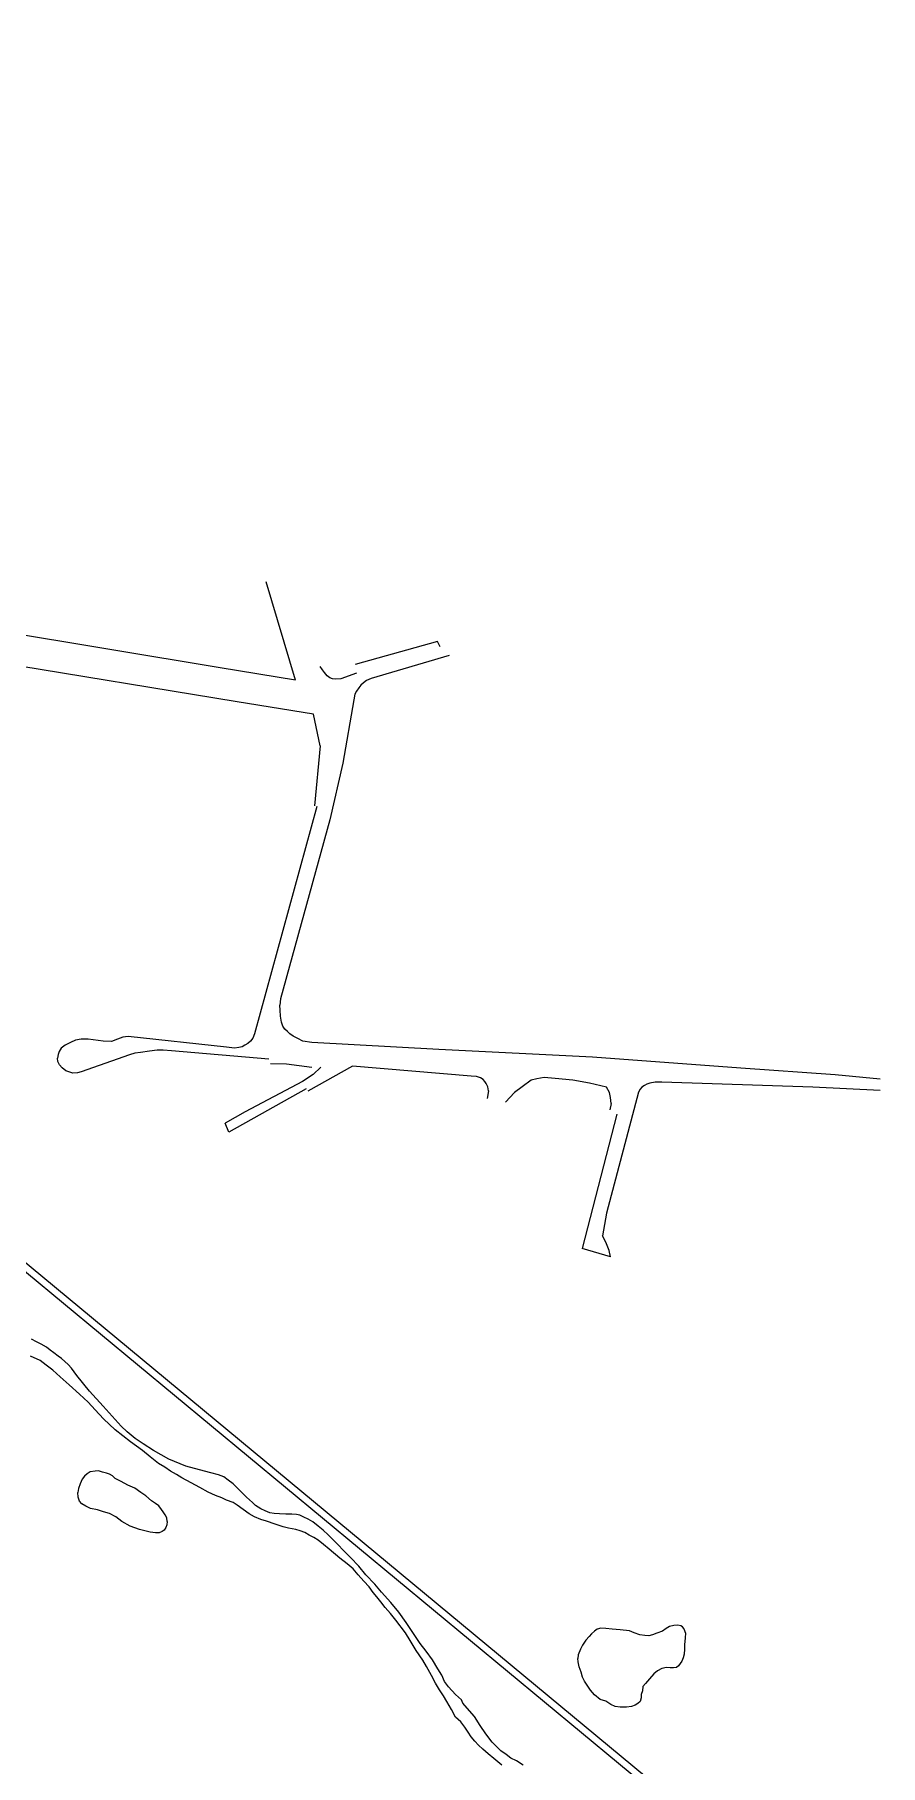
# Model space of a CAD drawing. Header units: millimetres. Extents: x 583 to 26013, y 350 to 21391.
# Drawn here: x 16847 to 17091, y 14884 to 15384 of the extents above; entities that cross this region are included whole.
import ezdxf

# ---------------------------------------------------------------- set-up
doc = ezdxf.new("R2010")
doc.units = ezdxf.units.MM
for name, color, linetype in [('105-QUADRAS_ESTRADAS', 80, 'Continuous'), ('110-CERCA_DE_ARAME', 10, 'Continuous'), ('145-', 130, 'Continuous'), ('RIOS', 140, 'Continuous')]:
    doc.layers.add(name, color=color, linetype=linetype)

msp = doc.modelspace()

# ---------------------------------------------------------------- linework, layer by layer
at = {"layer": '105-QUADRAS_ESTRADAS', "color": 0, "linetype": 'Continuous'}
for p, q in [((16963.11551, 15208.60241), (16939.31551, 15202.00241)), ((16963.91551, 15207.10241), (16963.11551, 15208.60241)), ((16929.81551, 15200.40241), (16929.21551, 15201.40241)), ((16930.41551, 15199.70241), (16929.81551, 15200.40241)), ((16966.51551, 15204.60241), (16943.91551, 15197.90241)), ((16931.21551, 15198.70241), (16930.41551, 15199.70241)), ((16932.01551, 15198.10241), (16931.21551, 15198.70241)), ((16932.71551, 15197.80241), (16932.01551, 15198.10241)), ((16933.61551, 15197.70241), (16932.71551, 15197.80241)), ((16935.11551, 15197.80241), (16933.61551, 15197.70241)), ((16939.71551, 15199.50241), (16935.11551, 15197.80241)), ((16940.31551, 15195.20241), (16939.71551, 15194.30241)), ((16940.91551, 15196.00241), (16940.31551, 15195.20241)), ((16941.71551, 15196.70241), (16940.91551, 15196.00241)), ((16942.61551, 15197.40241), (16941.71551, 15196.70241)), ((16943.91551, 15197.90241), (16942.61551, 15197.40241)), ((16938.91551, 15191.80241), (16935.71551, 15173.50241)), ((16939.21551, 15193.40241), (16938.91551, 15191.80241)), ((16939.71551, 15194.30241), (16939.21551, 15193.40241)), ((16935.71551, 15173.50241), (16932.01551, 15157.10241)), ((16928.21551, 15161.00241), (16910.21551, 15095.30241)), ((16932.01551, 15157.10241), (16917.71551, 15105.40241)), ((16917.71551, 15105.40241), (16917.51551, 15103.60241)), ((16917.61551, 15102.10241), (16917.51551, 15103.60241)), ((16917.71551, 15100.40241), (16917.61551, 15102.10241)), ((16918.01551, 15098.70241), (16917.71551, 15100.40241)), ((16910.21551, 15095.30241), (16909.71551, 15094.00241)), ((16918.41551, 15097.50241), (16918.01551, 15098.70241)), ((16919.01551, 15096.60241), (16918.41551, 15097.50241)), ((16919.71551, 15096.00241), (16919.01551, 15096.60241)), ((16920.41551, 15095.30241), (16919.71551, 15096.00241)), ((16921.41551, 15094.60241), (16920.41551, 15095.30241)), ((16853.71551, 15090.20241), (16853.41551, 15089.30241)), ((16854.31551, 15091.10241), (16853.71551, 15090.20241)), ((16855.41551, 15092.00241), (16854.31551, 15091.10241)), ((16857.01551, 15092.80241), (16855.41551, 15092.00241)), ((16858.41551, 15093.50241), (16857.01551, 15092.80241)), ((16860.11551, 15093.70241), (16858.41551, 15093.50241)), ((16862.11551, 15093.70241), (16860.11551, 15093.70241)), ((16866.41551, 15093.20241), (16862.11551, 15093.70241)), ((16868.81551, 15093.10241), (16866.41551, 15093.20241)), ((16870.61551, 15093.70241), (16868.81551, 15093.10241)), ((16872.11551, 15094.30241), (16870.61551, 15093.70241)), ((16873.71551, 15094.50241), (16872.11551, 15094.30241)), ((16902.11551, 15091.40241), (16873.71551, 15094.50241)), ((16879.81551, 15090.30241), (16877.21551, 15089.90241)), ((16882.01551, 15090.60241), (16879.81551, 15090.30241)), ((16883.81551, 15090.60241), (16882.01551, 15090.60241)), ((16886.21551, 15090.40241), (16883.81551, 15090.60241)), ((16914.31551, 15088.00241), (16886.21551, 15090.40241)), ((16904.41551, 15091.10241), (16902.11551, 15091.40241)), ((16905.71551, 15091.30241), (16904.41551, 15091.10241)), ((16906.61551, 15091.50241), (16905.71551, 15091.30241)), ((16907.41551, 15092.00241), (16906.61551, 15091.50241)), ((16908.31551, 15092.50241), (16907.41551, 15092.00241)), ((16909.01551, 15093.20241), (16908.31551, 15092.50241)), ((16909.71551, 15094.00241), (16909.01551, 15093.20241)), ((16922.71551, 15093.90241), (16921.41551, 15094.60241)), ((16924.21551, 15093.20241), (16922.71551, 15093.90241)), ((16926.81551, 15092.80241), (16924.21551, 15093.20241)), ((16963.51551, 15090.80241), (16926.81551, 15092.80241)), ((17007.91551, 15088.50241), (16963.51551, 15090.80241)), ((16853.41551, 15089.30241), (16853.21551, 15088.30241)), ((16853.31551, 15087.30241), (16853.21551, 15088.30241)), ((16853.81551, 15086.30241), (16853.31551, 15087.30241)), ((16854.61551, 15085.50241), (16853.81551, 15086.30241)), ((16855.61551, 15084.60241), (16854.61551, 15085.50241)), ((16874.01551, 15089.20241), (16860.11551, 15084.30241)), ((16875.61551, 15089.70241), (16874.01551, 15089.20241)), ((16877.21551, 15089.90241), (16875.61551, 15089.70241)), ((16929.41551, 15085.70241), (16927.11551, 15083.50241)), ((17050.81551, 15085.40241), (17007.91551, 15088.50241)), ((17078.11551, 15083.40241), (17050.81551, 15085.40241)), ((16856.81551, 15084.20241), (16855.61551, 15084.60241)), ((16857.71551, 15083.90241), (16856.81551, 15084.20241)), ((16859.01551, 15084.00241), (16857.71551, 15083.90241)), ((16860.11551, 15084.30241), (16859.01551, 15084.00241)), ((16924.11551, 15081.50241), (16907.51551, 15072.80241)), ((16927.11551, 15083.50241), (16924.11551, 15081.50241)), ((17022.91551, 15080.40241), (17022.21551, 15079.90241)), ((17023.61551, 15080.70241), (17022.91551, 15080.40241)), ((17024.51551, 15081.00241), (17023.61551, 15080.70241)), ((17026.01551, 15081.30241), (17024.51551, 15081.00241)), ((17028.01551, 15081.30241), (17026.01551, 15081.30241)), ((17071.61551, 15079.90241), (17028.01551, 15081.30241)), ((17091.11551, 15082.20241), (17078.11551, 15083.40241)), ((16925.11551, 15079.40241), (16902.81551, 15066.90241)), ((17021.21551, 15078.40241), (17012.01551, 15043.50241)), ((17021.71551, 15079.30241), (17021.21551, 15078.40241)), ((17022.21551, 15079.90241), (17021.71551, 15079.30241)), ((17091.11551, 15078.90241), (17071.61551, 15079.90241)), ((16907.51551, 15072.80241), (16901.71551, 15069.50241)), ((17014.91551, 15072.10241), (17004.91551, 15033.30241)), ((16902.81551, 15066.90241), (16901.71551, 15069.50241)), ((17012.01551, 15043.50241), (17010.81551, 15036.90241)), ((17011.81551, 15035.10241), (17010.81551, 15036.90241)), ((17012.71551, 15032.70241), (17011.81551, 15035.10241)), ((17013.11551, 15030.90241), (17004.91551, 15033.30241)), ((17013.11551, 15030.90241), (17012.71551, 15032.70241))]:
    msp.add_line(p, q, dxfattribs=at)
at = {"layer": '110-CERCA_DE_ARAME', "color": 0, "linetype": 'Continuous'}
for p, q in [((16922.01551, 15197.50241), (16913.61551, 15225.90241)), ((16900.31551, 15201.00241), (16811.51551, 15215.80241)), ((16905.21551, 15191.20241), (16769.11551, 15213.40241)), ((16922.01551, 15197.50241), (16900.31551, 15201.00241)), ((16927.21551, 15187.60241), (16905.21551, 15191.20241)), ((16929.21551, 15178.50241), (16927.21551, 15187.60241)), ((16929.21551, 15178.50241), (16927.51551, 15161.20241)), ((16919.41551, 15086.50241), (16914.81551, 15086.60241)), ((16926.81551, 15085.60241), (16919.41551, 15086.50241)), ((16938.51551, 15085.90241), (16925.61551, 15078.70241)), ((16972.81551, 15083.10241), (16938.51551, 15085.90241)), ((16974.41551, 15083.00241), (16972.81551, 15083.10241)), ((16975.51551, 15082.60241), (16974.41551, 15083.00241)), ((16976.31551, 15082.10241), (16975.51551, 15082.60241)), ((16976.81551, 15081.50241), (16976.31551, 15082.10241)), ((16977.21551, 15080.90241), (16976.81551, 15081.50241)), ((16977.61551, 15080.00241), (16977.21551, 15080.90241)), ((16977.81551, 15078.80241), (16977.61551, 15080.00241)), ((16987.61551, 15080.00241), (16985.41551, 15078.30241)), ((16990.21551, 15081.90241), (16987.61551, 15080.00241)), ((16991.81551, 15082.30241), (16990.21551, 15081.90241)), ((16993.91551, 15082.70241), (16991.81551, 15082.30241)), ((16997.11551, 15082.40241), (16993.91551, 15082.70241)), ((17002.21551, 15081.90241), (16997.11551, 15082.40241)), ((17007.01551, 15081.00241), (17002.21551, 15081.90241)), ((17012.01551, 15079.90241), (17007.01551, 15081.00241)), ((16977.81551, 15078.80241), (16977.51551, 15076.60241)), ((16985.41551, 15078.30241), (16982.81551, 15075.50241)), ((17012.81551, 15078.30241), (17012.01551, 15079.90241)), ((17013.11551, 15076.90241), (17012.81551, 15078.30241)), ((17013.31551, 15075.20241), (17012.91551, 15073.30241)), ((17013.31551, 15075.20241), (17013.11551, 15076.90241))]:
    msp.add_line(p, q, dxfattribs=at)
at = {"layer": '145-', "color": 0, "linetype": 'Continuous'}
for p, q in [((16847.21551, 15006.30241), (16845.71551, 15007.10241)), ((16848.51551, 15005.60241), (16847.21551, 15006.30241)), ((16850.01551, 15004.80241), (16848.51551, 15005.60241)), ((16848.21551, 15000.90241), (16845.41551, 15002.20241)), ((16849.91551, 14999.60241), (16848.21551, 15000.90241)), ((16851.11551, 15003.90241), (16850.01551, 15004.80241)), ((16852.21551, 15003.10241), (16851.11551, 15003.90241)), ((16853.41551, 15002.20241), (16852.21551, 15003.10241)), ((16854.41551, 15001.50241), (16853.41551, 15002.20241)), ((16855.31551, 15000.60241), (16854.41551, 15001.50241)), ((16856.31551, 14999.80241), (16855.31551, 15000.60241)), ((16851.91551, 14998.10241), (16849.91551, 14999.60241)), ((16854.01551, 14996.20241), (16851.91551, 14998.10241)), ((16856.61551, 14993.90241), (16854.01551, 14996.20241)), ((16857.31551, 14998.70241), (16856.31551, 14999.80241)), ((16858.81551, 14996.60241), (16857.31551, 14998.70241)), ((16862.51551, 14992.10241), (16858.81551, 14996.60241)), ((16859.61551, 14991.20241), (16856.61551, 14993.90241)), ((16862.11551, 14988.90241), (16859.61551, 14991.20241)), ((16866.41551, 14987.70241), (16862.51551, 14992.10241)), ((16864.11551, 14986.70241), (16862.11551, 14988.90241)), ((16866.51551, 14984.10241), (16864.11551, 14986.70241)), ((16869.01551, 14984.80241), (16866.41551, 14987.70241)), ((16869.91551, 14980.90241), (16866.51551, 14984.10241)), ((16871.61551, 14981.90241), (16869.01551, 14984.80241)), ((16874.31551, 14977.40241), (16869.91551, 14980.90241)), ((16873.41551, 14980.30241), (16871.61551, 14981.90241)), ((16875.71551, 14978.40241), (16873.41551, 14980.30241)), ((16877.81551, 14974.90241), (16874.31551, 14977.40241)), ((16878.01551, 14976.80241), (16875.71551, 14978.40241)), ((16881.01551, 14974.90241), (16878.01551, 14976.80241)), ((16880.01551, 14973.10241), (16877.81551, 14974.90241)), ((16882.41551, 14971.20241), (16880.01551, 14973.10241)), ((16885.41551, 14972.40241), (16881.01551, 14974.90241)), ((16884.31551, 14970.10241), (16882.41551, 14971.20241)), ((16885.91551, 14968.90241), (16884.31551, 14970.10241)), ((16890.31551, 14970.40241), (16885.41551, 14972.40241)), ((16894.31551, 14969.30241), (16890.31551, 14970.40241)), ((16859.81551, 14965.30241), (16859.31551, 14963.90241)), ((16860.41551, 14966.60241), (16859.81551, 14965.30241)), ((16861.01551, 14967.50241), (16860.41551, 14966.60241)), ((16861.81551, 14968.20241), (16861.01551, 14967.50241)), ((16862.71551, 14968.80241), (16861.81551, 14968.20241)), ((16864.11551, 14968.90241), (16862.71551, 14968.80241)), ((16865.11551, 14969.00241), (16864.11551, 14968.90241)), ((16866.21551, 14968.70241), (16865.11551, 14969.00241)), ((16867.41551, 14968.40241), (16866.21551, 14968.70241)), ((16868.31551, 14968.10241), (16867.41551, 14968.40241)), ((16869.11551, 14967.60241), (16868.31551, 14968.10241)), ((16869.91551, 14966.80241), (16869.11551, 14967.60241)), ((16871.61551, 14966.00241), (16869.91551, 14966.80241)), ((16873.61551, 14964.90241), (16871.61551, 14966.00241)), ((16887.61551, 14968.00241), (16885.91551, 14968.90241)), ((16889.21551, 14967.00241), (16887.61551, 14968.00241)), ((16891.91551, 14965.60241), (16889.21551, 14967.00241)), ((16894.41551, 14964.20241), (16891.91551, 14965.60241)), ((16897.61551, 14968.50241), (16894.31551, 14969.30241)), ((16899.81551, 14967.90241), (16897.61551, 14968.50241)), ((16901.31551, 14967.30241), (16899.81551, 14967.90241)), ((16902.61551, 14966.30241), (16901.31551, 14967.30241)), ((16904.01551, 14965.30241), (16902.61551, 14966.30241)), ((16905.51551, 14963.80241), (16904.01551, 14965.30241)), ((16859.31551, 14963.90241), (16859.11551, 14962.80241)), ((16859.21551, 14961.40241), (16859.11551, 14962.80241)), ((16859.61551, 14960.30241), (16859.21551, 14961.40241)), ((16860.31551, 14959.50241), (16859.61551, 14960.30241)), ((16875.61551, 14964.00241), (16873.61551, 14964.90241)), ((16877.31551, 14962.80241), (16875.61551, 14964.00241)), ((16878.81551, 14961.80241), (16877.31551, 14962.80241)), ((16880.41551, 14960.40241), (16878.81551, 14961.80241)), ((16881.61551, 14959.60241), (16880.41551, 14960.40241)), ((16896.81551, 14962.90241), (16894.41551, 14964.20241)), ((16898.91551, 14961.90241), (16896.81551, 14962.90241)), ((16900.71551, 14961.20241), (16898.91551, 14961.90241)), ((16902.11551, 14960.60241), (16900.71551, 14961.20241)), ((16904.01551, 14959.90241), (16902.11551, 14960.60241)), ((16906.91551, 14962.40241), (16905.51551, 14963.80241)), ((16907.91551, 14961.40241), (16906.91551, 14962.40241)), ((16909.61551, 14959.90241), (16907.91551, 14961.40241)), ((16861.41551, 14958.80241), (16860.31551, 14959.50241)), ((16862.81551, 14958.20241), (16861.41551, 14958.80241)), ((16864.81551, 14957.80241), (16862.81551, 14958.20241)), ((16866.51551, 14957.20241), (16864.81551, 14957.80241)), ((16868.31551, 14956.70241), (16866.51551, 14957.20241)), ((16870.11551, 14955.80241), (16868.31551, 14956.70241)), ((16871.81551, 14954.40241), (16870.11551, 14955.80241)), ((16882.51551, 14958.90241), (16881.61551, 14959.60241)), ((16883.31551, 14957.90241), (16882.51551, 14958.90241)), ((16883.81551, 14957.20241), (16883.31551, 14957.90241)), ((16884.41551, 14956.30241), (16883.81551, 14957.20241)), ((16884.81551, 14955.50241), (16884.41551, 14956.30241)), ((16884.91551, 14954.40241), (16884.81551, 14955.50241)), ((16905.21551, 14959.10241), (16904.01551, 14959.90241)), ((16906.91551, 14957.90241), (16905.21551, 14959.10241)), ((16908.61551, 14956.60241), (16906.91551, 14957.90241)), ((16910.21551, 14955.80241), (16908.61551, 14956.60241)), ((16910.51551, 14959.00241), (16909.61551, 14959.90241)), ((16912.01551, 14955.00241), (16910.21551, 14955.80241)), ((16912.01551, 14958.10241), (16910.51551, 14959.00241)), ((16913.31551, 14957.50241), (16912.01551, 14958.10241)), ((16913.71551, 14954.50241), (16912.01551, 14955.00241)), ((16914.61551, 14956.90241), (16913.31551, 14957.50241)), ((16915.91551, 14956.70241), (16914.61551, 14956.90241)), ((16917.41551, 14956.60241), (16915.91551, 14956.70241)), ((16919.21551, 14956.50241), (16917.41551, 14956.60241)), ((16921.01551, 14956.50241), (16919.21551, 14956.50241)), ((16922.31551, 14956.40241), (16921.01551, 14956.50241)), ((16923.31551, 14956.20241), (16922.31551, 14956.40241)), ((16924.41551, 14955.70241), (16923.31551, 14956.20241)), ((16925.71551, 14955.10241), (16924.41551, 14955.70241)), ((16927.01551, 14954.30241), (16925.71551, 14955.10241)), ((16874.21551, 14953.10241), (16871.81551, 14954.40241)), ((16876.91551, 14952.10241), (16874.21551, 14953.10241)), ((16880.01551, 14951.30241), (16876.91551, 14952.10241)), ((16881.61551, 14951.10241), (16880.01551, 14951.30241)), ((16882.61551, 14951.10241), (16881.61551, 14951.10241)), ((16883.51551, 14951.50241), (16882.61551, 14951.10241)), ((16884.11551, 14951.90241), (16883.51551, 14951.50241)), ((16884.51551, 14952.70241), (16884.11551, 14951.90241)), ((16884.81551, 14953.40241), (16884.51551, 14952.70241)), ((16884.91551, 14954.40241), (16884.81551, 14953.40241)), ((16916.21551, 14953.60241), (16913.71551, 14954.50241)), ((16918.51551, 14952.90241), (16916.21551, 14953.60241)), ((16920.01551, 14952.50241), (16918.51551, 14952.90241)), ((16922.11551, 14952.10241), (16920.01551, 14952.50241)), ((16923.41551, 14951.70241), (16922.11551, 14952.10241)), ((16924.71551, 14951.20241), (16923.41551, 14951.70241)), ((16926.01551, 14950.50241), (16924.71551, 14951.20241)), ((16927.31551, 14949.80241), (16926.01551, 14950.50241)), ((16928.61551, 14953.10241), (16927.01551, 14954.30241)), ((16930.01551, 14951.90241), (16928.61551, 14953.10241)), ((16931.51551, 14950.60241), (16930.01551, 14951.90241)), ((16932.81551, 14949.20241), (16931.51551, 14950.60241)), ((16928.61551, 14949.00241), (16927.31551, 14949.80241)), ((16930.11551, 14947.80241), (16928.61551, 14949.00241)), ((16931.81551, 14946.40241), (16930.11551, 14947.80241)), ((16934.91551, 14943.80241), (16931.81551, 14946.40241)), ((16934.41551, 14947.70241), (16932.81551, 14949.20241)), ((16935.81551, 14946.10241), (16934.41551, 14947.70241)), ((16937.91551, 14944.00241), (16935.81551, 14946.10241)), ((16937.01551, 14942.20241), (16934.91551, 14943.80241)), ((16938.71551, 14940.70241), (16937.01551, 14942.20241)), ((16940.31551, 14941.50241), (16937.91551, 14944.00241)), ((16940.21551, 14939.00241), (16938.71551, 14940.70241)), ((16942.41551, 14939.00241), (16940.31551, 14941.50241)), ((16941.81551, 14937.20241), (16940.21551, 14939.00241)), ((16943.31551, 14935.50241), (16941.81551, 14937.20241)), ((16945.01551, 14936.30241), (16942.41551, 14939.00241)), ((16944.51551, 14933.90241), (16943.31551, 14935.50241)), ((16946.91551, 14934.00241), (16945.01551, 14936.30241)), ((16945.61551, 14932.60241), (16944.51551, 14933.90241)), ((16946.71551, 14931.20241), (16945.61551, 14932.60241)), ((16948.01551, 14929.60241), (16946.71551, 14931.20241)), ((16949.61551, 14931.00241), (16946.91551, 14934.00241)), ((16951.91551, 14928.20241), (16949.61551, 14931.00241)), ((16949.51551, 14927.80241), (16948.01551, 14929.60241)), ((16951.01551, 14925.90241), (16949.51551, 14927.80241)), ((16953.81551, 14922.20241), (16951.01551, 14925.90241)), ((16954.01551, 14925.20241), (16951.91551, 14928.20241)), ((16956.01551, 14922.30241), (16954.01551, 14925.20241)), ((16955.21551, 14920.00241), (16953.81551, 14922.20241)), ((16956.91551, 14917.10241), (16955.21551, 14920.00241)), ((16958.11551, 14919.20241), (16956.01551, 14922.30241)), ((17006.01551, 14920.10241), (17005.01551, 14918.70241)), ((17006.91551, 14921.20241), (17006.01551, 14920.10241)), ((17007.61551, 14922.00241), (17006.91551, 14921.20241)), ((17008.51551, 14922.70241), (17007.61551, 14922.00241)), ((17009.31551, 14923.30241), (17008.51551, 14922.70241)), ((17010.31551, 14923.60241), (17009.31551, 14923.30241)), ((17011.81551, 14923.50241), (17010.31551, 14923.60241)), ((17013.61551, 14923.30241), (17011.81551, 14923.50241)), ((17015.91551, 14923.10241), (17013.61551, 14923.30241)), ((17018.61551, 14922.80241), (17015.91551, 14923.10241)), ((17020.01551, 14922.20241), (17018.61551, 14922.80241)), ((17021.61551, 14921.70241), (17020.01551, 14922.20241)), ((17023.01551, 14921.50241), (17021.61551, 14921.70241)), ((17024.21551, 14921.40241), (17023.01551, 14921.50241)), ((17025.31551, 14921.70241), (17024.21551, 14921.40241)), ((17026.51551, 14922.10241), (17025.31551, 14921.70241)), ((17028.11551, 14922.70241), (17026.51551, 14922.10241)), ((17029.21551, 14923.50241), (17028.11551, 14922.70241)), ((17030.21551, 14924.10241), (17029.21551, 14923.50241)), ((17031.41551, 14924.40241), (17030.21551, 14924.10241)), ((17032.61551, 14924.50241), (17031.41551, 14924.40241)), ((17033.41551, 14924.30241), (17032.61551, 14924.50241)), ((17033.91551, 14924.00241), (17033.41551, 14924.30241)), ((17034.31551, 14923.50241), (17033.91551, 14924.00241)), ((17034.61551, 14922.80241), (17034.31551, 14923.50241)), ((17034.71551, 14920.70241), (17034.51551, 14918.90241)), ((17034.81551, 14922.20241), (17034.61551, 14922.80241)), ((17034.81551, 14922.20241), (17034.71551, 14920.70241)), ((16958.91551, 14914.30241), (16956.91551, 14917.10241)), ((16959.81551, 14916.90241), (16958.11551, 14919.20241)), ((16961.61551, 14914.40241), (16959.81551, 14916.90241)), ((17003.81551, 14915.90241), (17003.71551, 14914.80241)), ((17004.41551, 14917.50241), (17003.81551, 14915.90241)), ((17005.01551, 14918.70241), (17004.41551, 14917.50241)), ((17034.11551, 14915.00241), (17033.71551, 14914.10241)), ((17034.41551, 14916.10241), (17034.11551, 14915.00241)), ((17034.51551, 14917.50241), (17034.41551, 14916.10241)), ((17034.51551, 14918.90241), (17034.51551, 14917.50241)), ((16959.91551, 14912.50241), (16958.91551, 14914.30241)), ((16961.41551, 14909.90241), (16959.91551, 14912.50241)), ((16963.21551, 14911.80241), (16961.61551, 14914.40241)), ((16964.31551, 14910.00241), (16963.21551, 14911.80241)), ((16965.11551, 14908.20241), (16964.31551, 14910.00241)), ((17003.81551, 14913.90241), (17003.71551, 14914.80241)), ((17004.11551, 14912.40241), (17003.81551, 14913.90241)), ((17004.61551, 14910.90241), (17004.11551, 14912.40241)), ((17005.01551, 14909.40241), (17004.61551, 14910.90241)), ((17025.61551, 14910.40241), (17024.41551, 14909.00241)), ((17026.71551, 14911.30241), (17025.61551, 14910.40241)), ((17028.01551, 14911.90241), (17026.71551, 14911.30241)), ((17029.31551, 14912.20241), (17028.01551, 14911.90241)), ((17030.41551, 14912.10241), (17029.31551, 14912.20241)), ((17031.31551, 14912.10241), (17030.41551, 14912.10241)), ((17032.21551, 14912.20241), (17031.31551, 14912.10241)), ((17032.81551, 14912.70241), (17032.21551, 14912.20241)), ((17033.31551, 14913.40241), (17032.81551, 14912.70241)), ((17033.71551, 14914.10241), (17033.31551, 14913.40241)), ((16962.51551, 14907.70241), (16961.41551, 14909.90241)), ((16963.71551, 14905.80241), (16962.51551, 14907.70241)), ((16964.81551, 14904.00241), (16963.71551, 14905.80241)), ((16966.31551, 14906.60241), (16965.11551, 14908.20241)), ((16968.31551, 14904.40241), (16966.31551, 14906.60241)), ((17005.61551, 14908.30241), (17005.01551, 14909.40241)), ((17006.41551, 14907.10241), (17005.61551, 14908.30241)), ((17007.31551, 14905.70241), (17006.41551, 14907.10241)), ((17008.51551, 14904.30241), (17007.31551, 14905.70241)), ((17022.41551, 14905.50241), (17022.01551, 14904.40241)), ((17022.51551, 14906.70241), (17022.41551, 14905.50241)), ((17023.21551, 14907.60241), (17022.51551, 14906.70241)), ((17024.41551, 14909.00241), (17023.21551, 14907.60241)), ((16965.81551, 14902.40241), (16964.81551, 14904.00241)), ((16967.11551, 14900.10241), (16965.81551, 14902.40241)), ((16968.31551, 14897.90241), (16967.11551, 14900.10241)), ((16970.01551, 14902.90241), (16968.31551, 14904.40241)), ((16970.41551, 14901.90241), (16970.01551, 14902.90241)), ((16971.71551, 14900.50241), (16970.41551, 14901.90241)), ((16973.81551, 14898.10241), (16971.71551, 14900.50241)), ((17010.11551, 14903.00241), (17008.51551, 14904.30241)), ((17011.81551, 14902.50241), (17010.11551, 14903.00241)), ((17013.21551, 14901.50241), (17011.81551, 14902.50241)), ((17014.51551, 14901.00241), (17013.21551, 14901.50241)), ((17015.91551, 14900.80241), (17014.51551, 14901.00241)), ((17017.71551, 14900.80241), (17015.91551, 14900.80241)), ((17019.21551, 14901.00241), (17017.71551, 14900.80241)), ((17020.21551, 14901.30241), (17019.21551, 14901.00241)), ((17021.01551, 14901.80241), (17020.21551, 14901.30241)), ((17021.71551, 14902.40241), (17021.01551, 14901.80241)), ((17022.01551, 14903.50241), (17021.71551, 14902.40241)), ((17022.01551, 14904.40241), (17022.01551, 14903.50241)), ((16969.81551, 14896.50241), (16968.31551, 14897.90241)), ((16971.01551, 14895.00241), (16969.81551, 14896.50241)), ((16972.01551, 14893.50241), (16971.01551, 14895.00241)), ((16975.41551, 14895.50241), (16973.81551, 14898.10241)), ((16977.11551, 14893.10241), (16975.41551, 14895.50241)), ((16972.81551, 14892.20241), (16972.01551, 14893.50241)), ((16973.91551, 14890.90241), (16972.81551, 14892.20241)), ((16974.91551, 14889.80241), (16973.91551, 14890.90241)), ((16978.91551, 14890.70241), (16977.11551, 14893.10241)), ((16980.21551, 14889.30241), (16978.91551, 14890.70241)), ((16976.21551, 14888.60241), (16974.91551, 14889.80241)), ((16977.71551, 14887.30241), (16976.21551, 14888.60241)), ((16979.41551, 14885.90241), (16977.71551, 14887.30241)), ((16981.71551, 14884.00241), (16979.41551, 14885.90241)), ((16981.41551, 14888.20241), (16980.21551, 14889.30241)), ((16982.91551, 14887.10241), (16981.41551, 14888.20241)), ((16984.31551, 14886.00241), (16982.91551, 14887.10241)), ((16985.91551, 14885.30241), (16984.31551, 14886.00241)), ((16987.91551, 14884.00241), (16985.91551, 14885.30241)), ((16981.71551, 14884.00241), (16981.71551, 14884.00241)), ((16987.91551, 14884.00241), (16987.91551, 14884.00241))]:
    msp.add_line(p, q, dxfattribs=at)
at = {"layer": 'RIOS', "lineweight": 25, "flags": 128}
for points in [[(17220.28902, 14822.47784), (17090.34052, 14822.47784), (16822.81217, 15043.94842), (16644.75796, 15193.06968), (16411.17048, 15381.00852), (16309.52981, 15543.72928), (16330.76494, 15645.27696), (16169.18932, 15757.38603), (16167.12317, 15830.60993), (16153.60755, 15903.92283), (16093.78124, 15968.42936), (15961.76322, 16017.42976), (15885.23416, 16087.10618), (15806.03197, 16098.42573), (15715.53367, 16090.87937), (15621.24124, 16109.71979), (15557.12929, 16215.24145)], [(17221.00478, 14824.47784), (17091.06094, 14824.47784), (16824.09193, 15045.48537), (16646.02702, 15194.6156), (16412.68764, 15382.35483), (16311.65204, 15544.1069), (16332.99385, 15646.16471), (16171.16001, 15758.45295), (16169.11801, 15830.82068), (16155.46907, 15904.85683), (16094.92374, 15970.13863), (15962.82284, 16019.16979), (15886.1259, 16088.99906), (15806.0911, 16100.4376), (15715.64875, 16092.8959), (15622.49442, 16111.50892), (15558.83854, 16216.27995)]]:
    msp.add_lwpolyline(points, dxfattribs=at)

doc.saveas('drawing.dxf')
